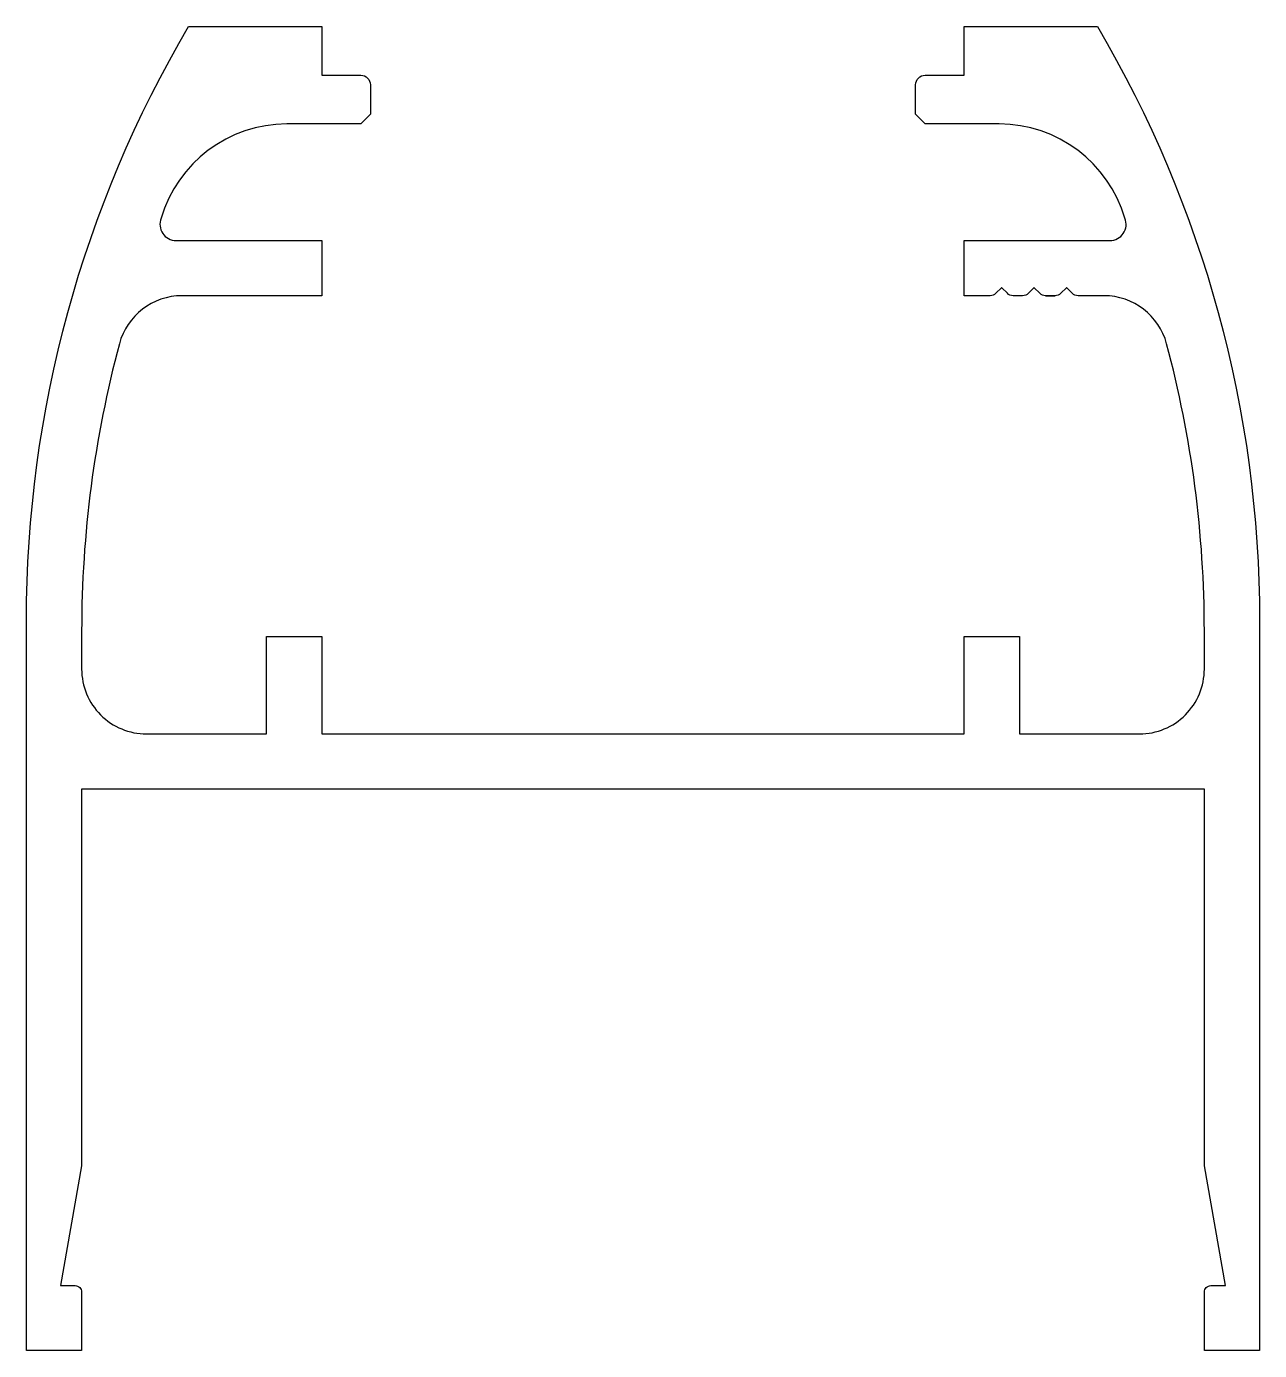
# Model space of a CAD drawing. Extents: x -18.1 to 19.8, y 3.8 to 44.5.
import ezdxf

# ---------------------------------------------------------------- set-up
doc = ezdxf.new("R2010")
doc.units = 0
doc.layers.get('0').update_dxf_attribs({"linetype": 'CONTINUOUS'})

msp = doc.modelspace()

# ---------------------------------------------------------------- linework, layer by layer
at = {"color": 7}
msp.add_line((11.543, 36.246), (11.543, 36.246), dxfattribs=at)
msp.add_lwpolyline([(16.143, 22.748, 0.414214), (18.142, 24.747), (18.142, 25.912, 0.065373), (16.98, 34.763, 0.339644), (15.048, 36.246), (14.25, 36.246), (14.25, 36.246, -0.198912), (14.073, 36.32), (13.902, 36.491, 0.414214), (13.891, 36.491), (13.72, 36.32, -0.198912), (13.543, 36.246), (13.25, 36.246), (13.543, 36.246), (13.25, 36.246), (13.543, 36.246), (13.25, 36.246, -0.198912), (13.073, 36.32), (12.902, 36.491, 0.414214), (12.891, 36.491), (12.72, 36.32, -0.198912), (12.543, 36.246), (12.25, 36.246, -0.198912), (12.073, 36.32), (11.902, 36.491, 0.414214), (11.891, 36.491), (11.72, 36.32, -0.198912), (11.543, 36.246), (10.745, 36.246), (10.745, 37.946), (15.231, 37.946, 0.53045), (15.696, 38.631, 0.330769), (11.822, 41.54), (9.545, 41.54), (9.246, 41.84), (9.246, 42.74, -0.414213), (9.545, 43.04), (10.745, 43.04), (10.745, 44.539), (14.845, 44.539, -0.134107), (19.841, 26.247), (19.841, 3.756), (18.142, 3.756), (18.142, 5.555, -0.414214), (18.342, 5.755), (18.792, 5.755), (18.142, 9.44), (18.142, 21.049), (0.849, 21.049), (-16.444, 21.049), (-16.444, 9.44), (-17.094, 5.755), (-16.644, 5.755, -0.414214), (-16.444, 5.555), (-16.444, 3.756), (-18.143, 3.756), (-18.143, 26.247, -0.134107), (-13.147, 44.539), (-9.047, 44.539), (-9.047, 43.04), (-7.847, 43.04, -0.414213), (-7.548, 42.74), (-7.548, 41.84), (-7.847, 41.54), (-10.124, 41.54, 0.330769), (-13.997, 38.631, 0.53045), (-13.533, 37.946), (-9.047, 37.946), (-9.047, 36.246), (-13.35, 36.246, 0.339644), (-15.282, 34.763, 0.065373), (-16.444, 25.912), (-16.444, 24.747, 0.414214), (-14.445, 22.748), (-10.746, 22.748), (-10.746, 25.747), (-9.047, 25.747), (-9.047, 22.748), (0.849, 22.748), (10.745, 22.748), (10.745, 25.747), (12.444, 25.747), (12.444, 22.748), (12.444, 22.748), (16.143, 22.748), (16.143, 22.748)], format="xyb", dxfattribs=at)

doc.saveas('drawing.dxf')
